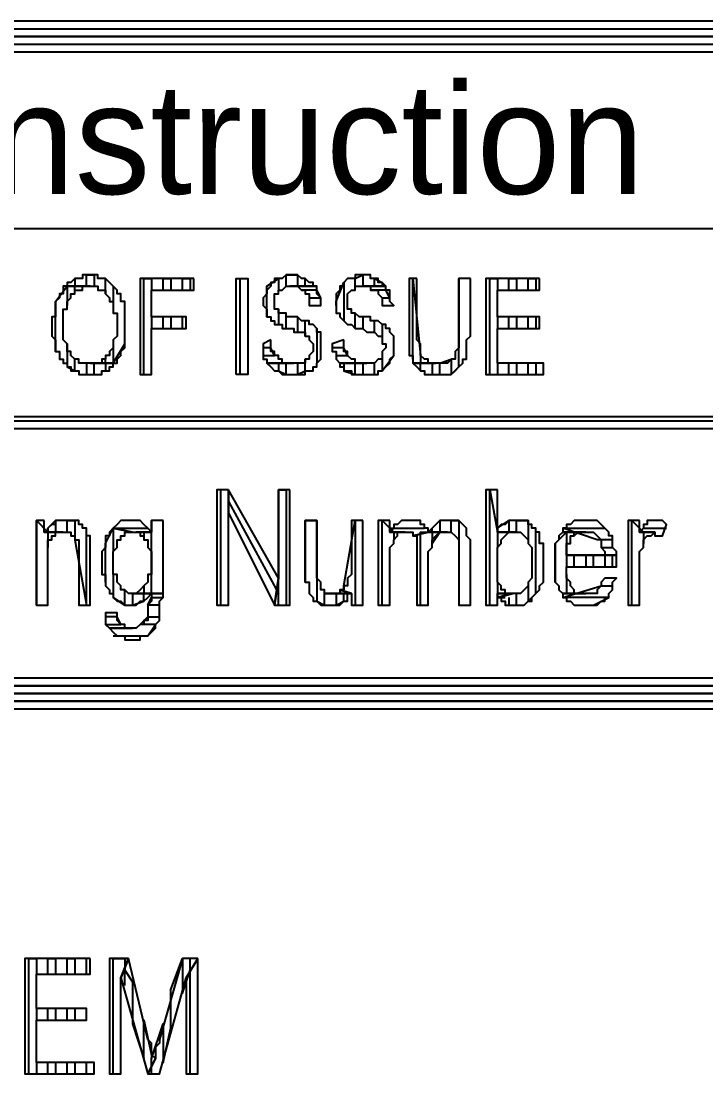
# Model space of a CAD drawing. Extents: x 0 to 594, y 0 to 420.
# Drawn here: x 439.1 to 456.93, y 55.1 to 82.5 of the extents above; entities that cross this region are included whole.
import ezdxf

# ---------------------------------------------------------------- set-up
doc = ezdxf.new("R2010")
doc.units = 0
doc.styles.add('HTX1', font='O8116901', dxfattribs={"width": 1.02})

msp = doc.modelspace()

# ---------------------------------------------------------------- linework, layer by layer
at = {"layer": 'GT_1', "flags": 128}
for points in [[(404, 82.5), (404, 81.7), (584, 81.7), (584, 82.5), (404, 82.5)], [(404, 81.9), (584, 81.9), (584, 82.1), (404, 82.1), (404, 82.3), (584, 82.3)], [(404, 82.1), (584, 82.1)], [(404, 77.1), (584, 77.1)], [(440.9, 75.9), (440.8, 75.9), (440.8, 75.9), (440.7, 75.9), (440.7, 75.8), (440.6, 75.8), (440.6, 75.8), (440.5, 75.8), (440.5, 75.8), (440.4, 75.7), (440.4, 75.7), (440.3, 75.7), (440.3, 75.6), (440.9, 75.6), (440.9, 75.6), (441, 75.6), (441.1, 75.6), (441.1, 75.5), (441.2, 75.5), (441.2, 75.5), (441.3, 75.5), (441.3, 75.4), (441.3, 75.4), (441.4, 75.3), (441.4, 75.3), (441.4, 75.2), (441.5, 75.2), (441.5, 75.1), (441.5, 75.1), (441.5, 75), (441.5, 74.9), (441.6, 74.9), (441.6, 74.8), (441.6, 74.7), (441.6, 74.7), (441.6, 74.6), (441.6, 74.5), (441.6, 74.4), (441.6, 74.4), (441.6, 74.3), (441.5, 74.2), (441.5, 74.2), (441.5, 74.1), (441.5, 74), (441.5, 74), (441.4, 73.9), (441.4, 73.9), (441.4, 73.8), (441.4, 73.8), (441.3, 73.8), (441.3, 73.7), (441.3, 73.7), (441.2, 73.7), (441.2, 73.6), (441.1, 73.6), (441.1, 73.6), (441, 73.6), (440.9, 73.6), (440.9, 73.6), (441.5, 73.6), (441.6, 73.6), (441.6, 73.7), (441.6, 73.7), (441.7, 73.8), (441.7, 73.8), (441.7, 73.9), (441.7, 73.9), (441.8, 74), (441.8, 74), (441.8, 74.1), (441.8, 74.2), (441.8, 74.2), (441.8, 74.3), (441.8, 74.4), (441.8, 74.4), (441.8, 74.5), (441.8, 74.6), (441.8, 74.6), (441.8, 74.7), (441.8, 74.8), (441.8, 74.9), (441.8, 74.9), (441.8, 75), (441.8, 75.1), (441.8, 75.1), (441.8, 75.2), (441.7, 75.2), (441.7, 75.3), (441.7, 75.3), (441.7, 75.4), (441.6, 75.4), (441.6, 75.5), (441.6, 75.5), (441.5, 75.6), (441.5, 75.6), (441.4, 75.7), (441.4, 75.7), (441.4, 75.7), (441.3, 75.8), (441.3, 75.8), (441.2, 75.8), (441.2, 75.8), (441.1, 75.8), (441.1, 75.9), (441, 75.9), (440.9, 75.9), (440.9, 75.9)], [(440.5, 75.8), (440.5, 75.6), (440.8, 75.6), (440.8, 75.9), (441, 75.9), (441, 75.6)], [(446.1, 75.9), (446.1, 75.9), (446, 75.9), (446, 75.9), (445.9, 75.8), (445.9, 75.8), (445.8, 75.8), (445.8, 75.8), (445.7, 75.8), (445.7, 75.7), (445.6, 75.7), (445.6, 75.6), (445.6, 75.6), (445.5, 75.5), (445.5, 75.5), (445.5, 75.4), (445.5, 75.4), (445.4, 75.3), (445.4, 75.2), (445.4, 75.2), (445.4, 75.1), (445.4, 75.1), (445.5, 75), (445.5, 74.9), (445.5, 74.9), (445.5, 74.8), (445.6, 74.8), (445.6, 74.7), (445.7, 74.7), (445.7, 74.6), (445.7, 74.6), (445.8, 74.6), (445.8, 74.6), (445.9, 74.6), (445.9, 74.5), (446, 74.5), (446, 74.5), (446.1, 74.5), (446.2, 74.5), (446.2, 74.4), (446.3, 74.4), (446.3, 74.4), (446.4, 74.4), (446.4, 74.4), (446.5, 74.4), (446.5, 74.3), (446.6, 74.3), (446.6, 74.3), (446.6, 74.2), (446.6, 74.2), (446.7, 74.1), (446.7, 74.1), (446.7, 74), (446.7, 74), (446.7, 73.9), (446.7, 73.9), (446.6, 73.8), (446.6, 73.7), (446.6, 73.7), (446.5, 73.7), (446.5, 73.6), (446.4, 73.6), (446.4, 73.6), (446.3, 73.6), (446.3, 73.6), (446.2, 73.6), (445.5, 73.6), (445.6, 73.5), (445.6, 73.5), (445.7, 73.4), (445.7, 73.4), (445.8, 73.4), (445.8, 73.4), (445.8, 73.4), (445.9, 73.3), (445.9, 73.3), (446, 73.3), (446, 73.3), (446.1, 73.3), (446.1, 73.3), (446.2, 73.3), (446.3, 73.3), (446.3, 73.3), (446.4, 73.3), (446.4, 73.3), (446.5, 73.3), (446.5, 73.4), (446.6, 73.4), (446.6, 73.4), (446.7, 73.4), (446.7, 73.5), (446.8, 73.5), (446.8, 73.6), (446.8, 73.6), (446.9, 73.7), (446.9, 73.7), (446.9, 73.8), (446.9, 73.8), (446.9, 73.9), (446.9, 74), (446.9, 74), (446.9, 74.1), (446.9, 74.1), (446.9, 74.2), (446.9, 74.3), (446.9, 74.3), (446.9, 74.4), (446.8, 74.4), (446.8, 74.5), (446.8, 74.5), (446.7, 74.6), (446.7, 74.6), (446.6, 74.6), (446.6, 74.7), (446.5, 74.7), (446.5, 74.7), (446.4, 74.7), (446.4, 74.7), (446.3, 74.8), (446.2, 74.8), (446.2, 74.8), (446.1, 74.8), (446, 74.8), (446, 74.9), (445.9, 74.9), (445.9, 74.9), (445.8, 74.9), (445.8, 75), (445.8, 75), (445.7, 75), (445.7, 75.1), (445.7, 75.1), (445.7, 75.2), (445.7, 75.2), (445.7, 75.3), (445.7, 75.4), (445.8, 75.4), (445.8, 75.5), (445.8, 75.5), (445.9, 75.5), (445.9, 75.5), (446, 75.6), (446, 75.6), (446.1, 75.6), (446.1, 75.6), (446.8, 75.6), (446.7, 75.6), (446.7, 75.7), (446.6, 75.7), (446.6, 75.7), (446.5, 75.8), (446.5, 75.8), (446.5, 75.8), (446.4, 75.8), (446.4, 75.8), (446.3, 75.9), (446.3, 75.9), (446.2, 75.9), (446.1, 75.9)], [(446, 75.6), (446, 75.9), (446.3, 75.9), (446.3, 75.6)], [(448, 75.9), (448, 75.9), (447.9, 75.9), (447.8, 75.9), (447.8, 75.8), (447.7, 75.8), (447.7, 75.8), (447.6, 75.8), (447.6, 75.8), (447.5, 75.7), (447.5, 75.7), (447.5, 75.6), (447.4, 75.6), (447.4, 75.5), (447.4, 75.5), (447.3, 75.4), (447.3, 75.4), (447.3, 75.3), (447.3, 75.2), (447.3, 75.2), (447.3, 75.1), (447.3, 75.1), (447.3, 75), (447.3, 74.9), (447.4, 74.9), (447.4, 74.8), (447.4, 74.8), (447.5, 74.7), (447.5, 74.7), (447.6, 74.6), (447.6, 74.6), (447.7, 74.6), (447.7, 74.6), (447.8, 74.5), (447.8, 74.5), (447.9, 74.5), (448, 74.5), (448, 74.5), (448.1, 74.4), (448.2, 74.4), (448.2, 74.4), (448.3, 74.4), (448.3, 74.4), (448.3, 74.4), (448.4, 74.3), (448.4, 74.3), (448.5, 74.3), (448.5, 74.2), (448.5, 74.2), (448.5, 74.1), (448.6, 74.1), (448.6, 74), (448.6, 74), (448.5, 73.9), (448.5, 73.9), (448.5, 73.8), (448.5, 73.7), (448.4, 73.7), (448.4, 73.7), (448.3, 73.6), (448.3, 73.6), (448.2, 73.6), (448.2, 73.6), (448.1, 73.6), (448.1, 73.6), (447.4, 73.6), (447.4, 73.5), (447.5, 73.5), (447.5, 73.4), (447.6, 73.4), (447.6, 73.4), (447.6, 73.4), (447.7, 73.4), (447.7, 73.3), (447.8, 73.3), (447.8, 73.3), (447.9, 73.3), (447.9, 73.3), (448, 73.3), (448.1, 73.3), (448.1, 73.3), (448.1, 73.3), (448.2, 73.3), (448.3, 73.3), (448.3, 73.3), (448.4, 73.3), (448.4, 73.4), (448.5, 73.4), (448.5, 73.4), (448.6, 73.5), (448.6, 73.5), (448.7, 73.6), (448.7, 73.6), (448.7, 73.7), (448.7, 73.7), (448.8, 73.8), (448.8, 73.8), (448.8, 73.9), (448.8, 74), (448.8, 74), (448.8, 74.1), (448.8, 74.1), (448.8, 74.2), (448.8, 74.3), (448.8, 74.3), (448.7, 74.4), (448.7, 74.4), (448.7, 74.5), (448.6, 74.5), (448.6, 74.6), (448.5, 74.6), (448.5, 74.6), (448.4, 74.7), (448.4, 74.7), (448.3, 74.7), (448.3, 74.7), (448.2, 74.7), (448.2, 74.8), (448.1, 74.8), (448, 74.8), (448, 74.8), (447.9, 74.8), (447.8, 74.9), (447.8, 74.9), (447.7, 74.9), (447.7, 74.9), (447.7, 75), (447.6, 75), (447.6, 75), (447.6, 75.1), (447.6, 75.1), (447.6, 75.2), (447.6, 75.2), (447.6, 75.3), (447.6, 75.4), (447.6, 75.4), (447.7, 75.5), (447.7, 75.5), (447.7, 75.5), (447.8, 75.5), (447.8, 75.6), (447.9, 75.6), (447.9, 75.6), (448, 75.6), (448.6, 75.6), (448.6, 75.6), (448.5, 75.7), (448.5, 75.7), (448.4, 75.7), (448.4, 75.8), (448.3, 75.8), (448.3, 75.8), (448.2, 75.8), (448.2, 75.9), (448.1, 75.9), (448.1, 75.9), (448, 75.9)], [(447.8, 75.6), (447.8, 75.8), (448, 75.9), (448, 75.6)], [(441.3, 75.4), (441.3, 75.8), (441.5, 75.6), (441.5, 74.9)], [(443.6, 75.8), (442.2, 75.8), (442.2, 73.3), (442.5, 73.3), (442.5, 74.5), (443.4, 74.5), (443.4, 74.8), (442.5, 74.8), (442.5, 75.5), (443.6, 75.5), (443.6, 75.8)], [(442.3, 73.3), (442.3, 75.8), (442.5, 75.8), (442.5, 75.5)], [(442.8, 75.5), (442.8, 75.8), (443, 75.8), (443, 75.5)], [(443.3, 75.5), (443.3, 75.8), (443.5, 75.8), (443.5, 75.5)], [(444.7, 73.3), (444.7, 75.8), (445, 75.8), (445, 73.3), (444.7, 73.3)], [(444.8, 73.3), (444.8, 75.8)], [(445.5, 74.8), (445.5, 75.6), (445.8, 75.8), (445.8, 75.5)], [(446.5, 75.6), (446.5, 75.8)], [(447.3, 75.1), (447.3, 75.2), (447.5, 75.7), (447.5, 74.7)], [(448.3, 75.6), (448.3, 75.8), (448.5, 75.7), (448.5, 75.6)], [(449.4, 75.8), (449.2, 75.8), (449.2, 74.4), (449.2, 74.4), (449.2, 74.3), (449.2, 74.2), (449.2, 74.1), (449.2, 74.1), (449.2, 74), (449.2, 73.9), (449.2, 73.9), (449.2, 73.8), (449.3, 73.8), (449.3, 73.7), (449.3, 73.6), (449.3, 73.6), (449.9, 73.6), (449.9, 73.6), (449.9, 73.6), (449.8, 73.6), (449.8, 73.6), (449.7, 73.6), (449.7, 73.7), (449.6, 73.7), (449.6, 73.7), (449.5, 73.8), (449.5, 73.8), (449.5, 73.9), (449.5, 74), (449.5, 74), (449.5, 74.1), (449.5, 74.1), (449.4, 74.2), (449.4, 74.3), (449.4, 74.4), (449.4, 75.8)], [(450.8, 75.8), (450.5, 75.8), (450.5, 74.4), (450.5, 74.3), (450.5, 74.2), (450.5, 74.1), (450.5, 74.1), (450.5, 74), (450.4, 73.9), (450.4, 73.9), (450.4, 73.8), (450.4, 73.8), (450.4, 73.7), (450.3, 73.7), (450.3, 73.7), (450.2, 73.6), (450.2, 73.6), (450.1, 73.6), (450.1, 73.6), (450, 73.6), (449.9, 73.6), (449.3, 73.6), (449.4, 73.5), (449.4, 73.5), (449.5, 73.4), (449.5, 73.4), (449.5, 73.4), (449.6, 73.4), (449.6, 73.3), (449.7, 73.3), (449.7, 73.3), (449.8, 73.3), (449.8, 73.3), (449.9, 73.3), (450, 73.3), (450, 73.3), (450.1, 73.3), (450.1, 73.3), (450.2, 73.3), (450.3, 73.3), (450.3, 73.3), (450.4, 73.4), (450.4, 73.4), (450.4, 73.4), (450.5, 73.5), (450.5, 73.5), (450.6, 73.6), (450.6, 73.6), (450.6, 73.7), (450.7, 73.7), (450.7, 73.8), (450.7, 73.8), (450.7, 73.9), (450.7, 73.9), (450.7, 74), (450.7, 74.1), (450.7, 74.1), (450.7, 74.2), (450.8, 74.3), (450.8, 74.4), (450.8, 75.8)], [(449.3, 73.7), (449.3, 75.8), (449.5, 73.8), (449.5, 73.6), (449.8, 73.6), (449.8, 73.6)], [(449.5, 73.4), (449.5, 73.6), (449.8, 73.6), (449.8, 73.3), (450, 73.3), (450, 73.6), (450.3, 73.7), (450.3, 73.3), (450.5, 73.5), (450.5, 75.8)], [(452.6, 75.8), (451.2, 75.8), (451.2, 73.3), (452.7, 73.3), (452.7, 73.6), (451.5, 73.6), (451.5, 74.5), (452.6, 74.5), (452.6, 74.8), (451.5, 74.8), (451.5, 75.5), (452.6, 75.5), (452.6, 75.8)], [(451.3, 73.3), (451.3, 75.8), (451.5, 75.8), (451.5, 75.5)], [(451.8, 75.5), (451.8, 75.8), (452, 75.8), (452, 75.5)], [(452.3, 75.5), (452.3, 75.8), (452.5, 75.8), (452.5, 75.5)], [(440.3, 75.6), (440.2, 75.6), (440.2, 75.5), (440.2, 75.5), (440.2, 75.4), (440.1, 75.4), (440.1, 75.3), (440.1, 75.3), (440, 75.2), (440, 75.2), (440, 75.1), (440, 75.1), (440, 75), (440, 74.9), (440, 74.8), (439.9, 74.8), (439.9, 74.7), (439.9, 74.6), (439.9, 74.5), (439.9, 74.5), (439.9, 74.5), (439.9, 74.4), (439.9, 74.3), (440, 74.2), (440, 74.2), (440, 74.1), (440, 74), (440, 74), (440, 73.9), (440.1, 73.9), (440.1, 73.8), (440.1, 73.8), (440.1, 73.7), (440.2, 73.7), (440.2, 73.6), (440.3, 73.6), (440.3, 73.5), (440.3, 73.5), (440.4, 73.5), (440.4, 73.4), (440.5, 73.4), (440.5, 73.4), (440.6, 73.4), (440.6, 73.3), (440.7, 73.3), (440.7, 73.3), (440.8, 73.3), (440.8, 73.3), (440.9, 73.3), (441, 73.3), (441, 73.3), (441.1, 73.3), (441.1, 73.3), (441.2, 73.3), (441.2, 73.4), (441.3, 73.4), (441.3, 73.4), (441.4, 73.4), (441.4, 73.5), (441.5, 73.5), (441.5, 73.6), (440.9, 73.6), (440.8, 73.6), (440.8, 73.6), (440.7, 73.6), (440.7, 73.6), (440.6, 73.6), (440.6, 73.7), (440.5, 73.7), (440.5, 73.7), (440.4, 73.8), (440.4, 73.8), (440.4, 73.8), (440.4, 73.9), (440.3, 73.9), (440.3, 74), (440.3, 74.1), (440.3, 74.1), (440.2, 74.2), (440.2, 74.2), (440.2, 74.3), (440.2, 74.4), (440.2, 74.5), (440.2, 74.5), (440.2, 74.6), (440.2, 74.7), (440.2, 74.8), (440.2, 74.8), (440.2, 74.9), (440.2, 75), (440.3, 75), (440.3, 75.1), (440.3, 75.2), (440.3, 75.2), (440.4, 75.3), (440.4, 75.3), (440.4, 75.3), (440.4, 75.4), (440.5, 75.4), (440.5, 75.5), (440.6, 75.5), (440.6, 75.5), (440.7, 75.5), (440.7, 75.6), (440.8, 75.6), (440.8, 75.6), (440.9, 75.6), (440.3, 75.6)], [(440, 73.9), (440, 75.2), (440.3, 75.6), (440.3, 75.1)], [(440.5, 75.5), (440.5, 75.6)], [(446.8, 75.6), (446.1, 75.6), (446.2, 75.6), (446.3, 75.6), (446.3, 75.6), (446.4, 75.5), (446.4, 75.5), (446.5, 75.5), (446.5, 75.5), (446.5, 75.4), (446.6, 75.4), (446.6, 75.3), (446.6, 75.2), (446.6, 75.2), (446.6, 75.1), (446.9, 75.1), (446.9, 75.1), (446.9, 75.2), (446.9, 75.3), (446.9, 75.3), (446.8, 75.4), (446.8, 75.5), (446.8, 75.5), (446.8, 75.5), (446.8, 75.6)], [(446.6, 75.3), (446.9, 75.3), (446.8, 75.5), (446.4, 75.5)], [(448.6, 75.6), (448, 75.6), (448.1, 75.6), (448.1, 75.6), (448.2, 75.6), (448.2, 75.5), (448.3, 75.5), (448.3, 75.5), (448.4, 75.5), (448.4, 75.4), (448.4, 75.4), (448.5, 75.3), (448.5, 75.2), (448.5, 75.2), (448.5, 75.1), (448.8, 75.1), (448.8, 75.1), (448.7, 75.2), (448.7, 75.3), (448.7, 75.3), (448.7, 75.4), (448.7, 75.5), (448.7, 75.5), (448.6, 75.5), (448.6, 75.6)], [(448.5, 75.3), (448.7, 75.3), (448.6, 75.5), (448.2, 75.5)], [(441.5, 74.2), (441.5, 73.6), (441.8, 74.1), (441.8, 75.1)], [(445.8, 75), (445.8, 74.6)], [(447.8, 74.5), (447.8, 74.9)], [(442.5, 74.8), (442.5, 74.5), (442.8, 74.5), (442.8, 74.8)], [(443, 74.8), (443, 74.5), (443.3, 74.5), (443.3, 74.8)], [(446, 74.5), (446, 74.8)], [(446.3, 74.8), (446.3, 74.4)], [(446.5, 74.3), (446.5, 74.7)], [(448, 74.8), (448, 74.5)], [(448.3, 74.4), (448.3, 74.7)], [(448.5, 74.6), (448.5, 74.1)], [(451.5, 74.8), (451.5, 74.5)], [(451.8, 74.5), (451.8, 74.8)], [(452, 74.8), (452, 74.5)], [(452.3, 74.5), (452.3, 74.8)], [(452.5, 74.8), (452.5, 74.5)], [(446.8, 74.5), (446.8, 73.6)], [(440.3, 74.1), (440.3, 73.5), (440.5, 73.4), (440.5, 73.7)], [(445.6, 74.2), (445.4, 74.1), (445.4, 74.1), (445.4, 74), (445.4, 73.9), (445.4, 73.9), (445.4, 73.8), (445.4, 73.7), (445.5, 73.7), (445.5, 73.6), (445.5, 73.6), (446.2, 73.6), (446.2, 73.6), (446.1, 73.6), (446, 73.6), (446, 73.6), (445.9, 73.6), (445.9, 73.7), (445.9, 73.7), (445.8, 73.7), (445.8, 73.8), (445.7, 73.8), (445.7, 73.9), (445.7, 73.9), (445.6, 73.9), (445.6, 74), (445.6, 74.1), (445.6, 74.2)], [(445.4, 73.8), (445.7, 73.8), (445.6, 74), (445.4, 74)], [(447.5, 74.2), (447.2, 74.1), (447.2, 74.1), (447.2, 74), (447.2, 73.9), (447.3, 73.9), (447.3, 73.8), (447.3, 73.7), (447.3, 73.7), (447.4, 73.6), (447.4, 73.6), (448.1, 73.6), (448, 73.6), (448, 73.6), (447.9, 73.6), (447.9, 73.6), (447.8, 73.6), (447.8, 73.7), (447.7, 73.7), (447.7, 73.7), (447.6, 73.8), (447.6, 73.8), (447.6, 73.9), (447.5, 73.9), (447.5, 73.9), (447.5, 74), (447.5, 74.1), (447.5, 74.2)], [(447.3, 73.8), (447.6, 73.8), (447.5, 74), (447.2, 74)], [(448.5, 73.9), (448.5, 73.4), (448.8, 73.8), (448.8, 74.2)], [(440.8, 73.6), (440.8, 73.3), (441, 73.3), (441, 73.6), (441.3, 73.6), (441.3, 73.4)], [(441, 73.6), (441, 73.6), (441.3, 73.6), (441.3, 73.7)], [(445.8, 73.6), (445.8, 73.4), (446, 73.3), (446, 73.6)], [(446.3, 73.6), (446.3, 73.3), (446.5, 73.4), (446.5, 73.7)], [(447.5, 73.6), (447.5, 73.4), (447.8, 73.3), (447.8, 73.6)], [(448, 73.6), (448, 73.3), (448.3, 73.3), (448.3, 73.6)], [(451.5, 73.6), (451.5, 73.3), (451.8, 73.3), (451.8, 73.6)], [(452, 73.6), (452, 73.3), (452.3, 73.3), (452.3, 73.6)], [(452.5, 73.6), (452.5, 73.3)], [(404, 72.2), (404, 71.9), (584, 71.9), (584, 72.2), (404, 72.2)], [(404, 72.1), (584, 72.1)], [(404, 72.1), (584, 72.1)], [(444.5, 70.3), (444.2, 70.3), (444.2, 67.3), (444.5, 67.3), (444.5, 69.7), (444.5, 70.3)], [(444.3, 67.3), (444.3, 70.3)], [(444.5, 70.3), (444.5, 69.7), (445.7, 67.3), (445.8, 68), (444.5, 70.3)], [(446.1, 70.3), (445.8, 70.3), (445.8, 68), (445.7, 67.3), (446.1, 67.3), (446.1, 70.3)], [(445.8, 67.3), (445.8, 70.3), (446, 70.3), (446, 67.3)], [(451.5, 70.3), (451.2, 70.3), (451.2, 67.3), (451.5, 67.3), (451.5, 67.6), (451.8, 67.6), (451.7, 67.6), (451.7, 67.7), (451.6, 67.7), (451.6, 67.8), (451.6, 67.8), (451.5, 67.9), (451.5, 68), (451.5, 68), (451.5, 68.1), (451.5, 68.2), (451.5, 68.3), (451.5, 68.4), (451.5, 68.5), (451.5, 68.6), (451.5, 68.7), (451.5, 68.8), (451.5, 68.8), (451.6, 68.9), (451.6, 69), (451.6, 69), (451.7, 69.1), (451.7, 69.1), (451.8, 69.2), (451.8, 69.2), (451.9, 69.2), (452, 69.2), (451.5, 69.2), (451.5, 70.3)], [(451.3, 67.3), (451.3, 70.3), (451.5, 69.2), (451.5, 68.8)], [(444.5, 70), (445.8, 67.6)], [(439.5, 67.3), (439.5, 69.5), (439.8, 69.2), (439.8, 68.8)], [(439.7, 69.5), (439.5, 69.5), (439.5, 67.3), (439.8, 67.3), (439.8, 68.5), (439.8, 68.5), (439.8, 68.7), (439.8, 68.7), (439.8, 68.8), (439.8, 68.9), (439.8, 69), (439.9, 69), (439.9, 69.1), (439.9, 69.1), (440, 69.1), (440, 69.2), (439.7, 69.2), (439.7, 69.5)], [(439.8, 69.2), (439.8, 69.3), (440, 69.5), (440, 69.2), (440.3, 69.2), (440.3, 69.5), (440.5, 69.5), (440.5, 69), (440.8, 67.3), (440.8, 69.2)], [(440.3, 69.5), (440.2, 69.5), (440.1, 69.5), (440.1, 69.5), (440, 69.5), (440, 69.4), (439.9, 69.4), (439.9, 69.4), (439.8, 69.3), (439.8, 69.2), (440.2, 69.2), (440.2, 69.2), (440.3, 69.2), (440.4, 69.2), (440.4, 69.1), (440.5, 69.1), (440.5, 69), (440.6, 69), (440.6, 68.9), (440.6, 68.8), (440.6, 68.7), (440.6, 68.6), (440.6, 67.3), (440.9, 67.3), (440.9, 68.6), (440.9, 68.7), (440.9, 68.8), (440.9, 68.9), (440.9, 68.9), (440.9, 69), (440.9, 69.1), (440.8, 69.1), (440.8, 69.2), (440.8, 69.3), (440.7, 69.3), (440.7, 69.4), (440.6, 69.4), (440.6, 69.5), (440.5, 69.5), (440.5, 69.5), (440.4, 69.5), (440.4, 69.5), (440.3, 69.5)], [(442, 69.5), (441.9, 69.5), (441.9, 69.5), (441.8, 69.5), (441.7, 69.5), (441.7, 69.5), (441.6, 69.4), (441.6, 69.4), (441.6, 69.4), (441.5, 69.3), (441.5, 69.3), (442, 69.2), (442.1, 69.2), (442.1, 69.2), (442.5, 69.2), (442.4, 69.3), (442.4, 69.3), (442.3, 69.4), (442.3, 69.4), (442.2, 69.5), (442.2, 69.5), (442.1, 69.5), (442, 69.5), (442, 69.5)], [(442.8, 69.5), (442.5, 69.5), (442.5, 69.2), (442.1, 69.2), (442.2, 69.2), (442.2, 69.1), (442.3, 69.1), (442.3, 69), (442.4, 69), (442.4, 68.9), (442.4, 68.9), (442.4, 68.8), (442.5, 68.7), (442.5, 68.6), (442.5, 68.5), (442.5, 68.4), (442.5, 68.3), (442.5, 68.2), (442.5, 68.1), (442.4, 68.1), (442.4, 68), (442.4, 67.9), (442.4, 67.9), (442.3, 67.8), (442.3, 67.8), (442.2, 67.7), (442.2, 67.7), (442.1, 67.6), (442.1, 67.6), (442, 67.6), (442.8, 67.6), (442.8, 69.5)], [(442.3, 67.8), (442.3, 67.6), (442.5, 67.6), (442.5, 69.5)], [(446.5, 67.9), (446.5, 69.5), (446.8, 69.5), (446.8, 67.4), (447, 67.3), (447, 67.6), (447.3, 67.6), (447.3, 67.3), (447.5, 67.4), (447.5, 67.6)], [(446.8, 69.5), (446.5, 69.5), (446.5, 68.1), (446.5, 68.1), (446.5, 68), (446.5, 67.9), (446.6, 67.9), (446.6, 67.8), (446.6, 67.7), (446.6, 67.7), (446.6, 67.6), (446.7, 67.5), (446.7, 67.5), (446.7, 67.4), (446.8, 67.4), (446.9, 67.3), (446.9, 67.3), (446.9, 67.3), (447, 67.3), (447.1, 67.3), (447.1, 67.3), (447.2, 67.3), (447.3, 67.3), (447.3, 67.3), (447.4, 67.3), (447.5, 67.4), (447.5, 67.4), (447.6, 67.4), (447.6, 67.5), (447.6, 67.6), (447.2, 67.6), (447.2, 67.6), (447.1, 67.6), (447, 67.6), (447, 67.7), (447, 67.7), (446.9, 67.7), (446.9, 67.8), (446.9, 67.9), (446.9, 67.9), (446.8, 68), (446.8, 68.1), (446.8, 68.2), (446.8, 68.3), (446.8, 69.5)], [(448, 69.5), (447.7, 69.5), (447.7, 68.3), (447.7, 68.3), (447.7, 68.2), (447.7, 68.1), (447.6, 68), (447.6, 68), (447.6, 67.9), (447.6, 67.8), (447.5, 67.8), (447.5, 67.7), (447.4, 67.7), (447.7, 67.6), (447.7, 67.3), (448, 67.3), (448, 69.5)], [(447.5, 67.7), (447.5, 67.8), (447.8, 69.5), (447.8, 67.3)], [(448.7, 69.5), (448.4, 69.5), (448.4, 67.3), (448.7, 67.3), (448.7, 68.4), (448.7, 68.5), (448.7, 68.6), (448.7, 68.7), (448.7, 68.8), (448.7, 68.8), (448.8, 68.9), (448.8, 69), (448.8, 69), (448.9, 69.1), (448.9, 69.1), (448.9, 69.2), (448.7, 69.2), (448.7, 69.5)], [(448.5, 67.3), (448.5, 69.5), (448.8, 69.2), (448.8, 69)], [(449.2, 69.5), (449.1, 69.5), (449.1, 69.5), (449, 69.5), (449, 69.5), (448.9, 69.4), (448.9, 69.4), (448.8, 69.4), (448.8, 69.3), (448.7, 69.2), (449.1, 69.2), (449.2, 69.2), (449.3, 69.2), (449.3, 69.1), (449.7, 69.2), (449.7, 69.2), (449.7, 69.3), (449.6, 69.3), (449.6, 69.4), (449.5, 69.4), (449.5, 69.5), (449.4, 69.5), (449.3, 69.5), (449.3, 69.5), (449.2, 69.5)], [(450.2, 69.5), (450.2, 69.5), (450.1, 69.5), (450, 69.5), (450, 69.5), (449.9, 69.4), (449.9, 69.4), (449.8, 69.3), (449.8, 69.3), (449.7, 69.2), (450.2, 69.2), (450.2, 69.2), (450.3, 69.2), (450.3, 69.2), (450.4, 69.1), (450.4, 69.1), (450.5, 69), (450.5, 68.9), (450.5, 68.9), (450.5, 68.8), (450.5, 68.7), (450.5, 67.3), (450.8, 67.3), (450.8, 68.8), (450.8, 68.8), (450.8, 68.9), (450.8, 69), (450.7, 69.1), (450.7, 69.2), (450.7, 69.2), (450.7, 69.3), (450.6, 69.4), (450.6, 69.4), (450.6, 69.4), (450.5, 69.5), (450.4, 69.5), (450.4, 69.5), (450.3, 69.5), (450.2, 69.5)], [(449.8, 69.2), (449.8, 69.3), (450, 69.5), (450, 69.2), (450.3, 69.2), (450.3, 69.5), (450.5, 69.5), (450.5, 67.3)], [(451.5, 69.2), (451.5, 69.3), (451.8, 69.5), (451.8, 69.2)], [(452, 69.5), (451.9, 69.5), (451.9, 69.5), (451.8, 69.5), (451.8, 69.5), (451.7, 69.4), (451.6, 69.4), (451.6, 69.4), (451.5, 69.3), (451.5, 69.2), (452, 69.2), (452, 69.2), (452.1, 69.2), (452.1, 69.2), (452.2, 69.1), (452.2, 69.1), (452.3, 69), (452.3, 69), (452.3, 69), (452.3, 68.9), (452.4, 68.8), (452.4, 68.8), (452.4, 68.7), (452.4, 68.6), (452.4, 68.5), (452.4, 68.4), (452.4, 68.3), (452.4, 68.2), (452.4, 68.1), (452.4, 68), (452.4, 68), (452.3, 67.9), (452.3, 67.8), (452.3, 67.8), (452.2, 67.7), (452.2, 67.7), (452.1, 67.6), (452.1, 67.6), (452, 67.6), (451.9, 67.6), (451.5, 67.5), (451.6, 67.5), (451.6, 67.4), (451.7, 67.4), (451.7, 67.3), (451.8, 67.3), (451.8, 67.3), (451.9, 67.3), (452, 67.3), (452, 67.3), (452, 67.3), (452.1, 67.3), (452.2, 67.3), (452.2, 67.3), (452.3, 67.4), (452.3, 67.4), (452.4, 67.4), (452.4, 67.5), (452.5, 67.6), (452.5, 67.6), (452.5, 67.6), (452.6, 67.7), (452.6, 67.8), (452.6, 67.8), (452.7, 67.9), (452.7, 68), (452.7, 68.1), (452.7, 68.1), (452.7, 68.2), (452.7, 68.3), (452.7, 68.4), (452.7, 68.5), (452.7, 68.5), (452.7, 68.6), (452.7, 68.7), (452.7, 68.8), (452.7, 68.9), (452.6, 68.9), (452.6, 69), (452.6, 69.1), (452.6, 69.2), (452.5, 69.2), (452.5, 69.3), (452.4, 69.3), (452.4, 69.4), (452.3, 69.4), (452.3, 69.5), (452.2, 69.5), (452.2, 69.5), (452.1, 69.5), (452, 69.5), (452, 69.5)], [(452, 69.2), (452, 69.5), (452.3, 69.5), (452.3, 69)], [(453.8, 69.5), (453.7, 69.5), (453.6, 69.5), (453.6, 69.5), (453.5, 69.5), (453.5, 69.5), (453.4, 69.4), (453.3, 69.4), (453.3, 69.3), (453.2, 69.3), (453.2, 69.2), (453.8, 69.2), (453.8, 69.2), (453.9, 69.2), (453.9, 69.2), (454, 69.2), (454.1, 69.1), (454.1, 69.1), (454.2, 69), (454.2, 69), (454.2, 68.9), (454.2, 68.9), (454.2, 68.8), (454.3, 68.7), (454.3, 68.6), (453.3, 68.6), (454.6, 68.6), (454.6, 68.7), (454.5, 68.8), (454.5, 68.8), (454.5, 68.9), (454.5, 69), (454.5, 69.1), (454.4, 69.1), (454.4, 69.2), (454.4, 69.2), (454.3, 69.3), (454.3, 69.3), (454.2, 69.4), (454.2, 69.4), (454.1, 69.5), (454.1, 69.5), (454, 69.5), (453.9, 69.5), (453.9, 69.5), (453.8, 69.5)], [(455.2, 69.5), (454.9, 69.5), (454.9, 67.3), (455.2, 67.3), (455.2, 68.4), (455.2, 68.5), (455.2, 68.6), (455.2, 68.6), (455.2, 68.7), (455.3, 68.8), (455.3, 68.9), (455.3, 69), (455.3, 69), (455.4, 69.1), (455.4, 69.1), (455.5, 69.1), (455.6, 69.2), (455.2, 69.2), (455.2, 69.5)], [(455, 67.3), (455, 69.5), (455.3, 69.2), (455.3, 68.9)], [(455.6, 69.5), (455.6, 69.5), (455.5, 69.5), (455.4, 69.5), (455.4, 69.5), (455.4, 69.4), (455.3, 69.4), (455.3, 69.3), (455.2, 69.2), (455.2, 69.2), (455.6, 69.2), (455.6, 69.1), (455.7, 69.1), (455.7, 69.1), (455.8, 69.1), (455.9, 69.4), (455.8, 69.5), (455.8, 69.5), (455.7, 69.5), (455.6, 69.5), (455.6, 69.5)], [(439.8, 69.2), (439.7, 69.2), (440, 69.2), (440.1, 69.2), (440.2, 69.2), (440.2, 69.2), (439.8, 69.2)], [(441.5, 69.3), (441.4, 69.2), (441.4, 69.1), (441.3, 69.1), (441.3, 69), (441.3, 68.9), (441.3, 68.8), (441.2, 68.7), (441.2, 68.7), (441.2, 68.6), (441.2, 68.5), (441.2, 68.4), (441.2, 68.3), (441.2, 68.2), (441.2, 68.1), (441.3, 68.1), (441.3, 68), (441.3, 67.9), (441.3, 67.8), (441.3, 67.8), (441.4, 67.7), (441.4, 67.6), (441.5, 67.6), (441.5, 67.5), (441.5, 67.5), (441.6, 67.4), (441.6, 67.4), (441.7, 67.4), (441.8, 67.3), (441.8, 67.3), (441.9, 67.3), (442, 67.3), (442, 67.3), (442.1, 67.3), (442.1, 67.3), (442.2, 67.4), (442.2, 67.4), (442.3, 67.4), (442.4, 67.5), (442.4, 67.5), (442.5, 67.6), (442.8, 67.6), (442, 67.6), (441.9, 67.6), (441.9, 67.6), (441.8, 67.7), (441.8, 67.7), (441.7, 67.7), (441.7, 67.8), (441.6, 67.9), (441.6, 67.9), (441.6, 68), (441.6, 68.1), (441.5, 68.1), (441.5, 68.2), (441.5, 68.3), (441.5, 68.4), (441.5, 68.5), (441.5, 68.6), (441.5, 68.7), (441.6, 68.8), (441.6, 68.8), (441.6, 68.9), (441.6, 69), (441.7, 69), (441.7, 69.1), (441.8, 69.1), (441.8, 69.2), (441.9, 69.2), (441.9, 69.2), (442, 69.2), (441.5, 69.3)], [(441.3, 67.9), (441.3, 68.9), (441.5, 69.3), (441.5, 68.7)], [(441.5, 69.3), (442.4, 69.3)], [(441.8, 69.2), (441.8, 69.2)], [(442.3, 69.2), (442.3, 69.1)], [(448.7, 69.3), (449.6, 69.3)], [(448.7, 69.2), (448.7, 69.2), (448.9, 69.2), (449, 69.2), (449.1, 69.2), (449.1, 69.2), (448.7, 69.2)], [(449.7, 69.2), (449.7, 69.2), (449.3, 69.1), (449.4, 69.1), (449.4, 69.1), (449.4, 69), (449.4, 68.9), (449.4, 68.8), (449.4, 68.7), (449.4, 67.3), (449.7, 67.3), (449.7, 68.6), (449.7, 68.6), (449.7, 68.7), (449.8, 68.8), (449.8, 68.9), (449.8, 68.9), (449.8, 69), (449.9, 69.1), (449.9, 69.1), (450, 69.2), (450, 69.2), (450.1, 69.2), (450.2, 69.2), (449.7, 69.2)], [(449.5, 67.3), (449.5, 69.2), (449.8, 69.2), (449.8, 68.9), (450, 69.2), (450, 69.2)], [(451.8, 69.2), (451.8, 69.2)], [(452.3, 67.8), (452.3, 67.4), (452.5, 67.6), (452.5, 69.2)], [(453, 67.9), (453, 68.9), (453.3, 69.2), (453.3, 68.3)], [(453.2, 69.2), (453.2, 69.2), (453.2, 69.2), (453.1, 69.1), (453.1, 69), (453.1, 69), (453, 68.9), (453, 68.8), (453, 68.7), (453, 68.7), (453, 68.6), (453, 68.5), (453, 68.4), (453, 68.3), (453, 68.2), (453, 68.1), (453, 68), (453, 67.9), (453, 67.9), (453.1, 67.8), (453.1, 67.7), (453.1, 67.7), (453.2, 67.6), (453.2, 67.6), (453.8, 67.6), (453.8, 67.6), (453.7, 67.6), (453.7, 67.6), (453.6, 67.6), (453.5, 67.6), (453.5, 67.7), (453.4, 67.8), (453.4, 67.8), (453.4, 67.9), (453.3, 68), (453.3, 68), (453.3, 68.1), (453.3, 68.2), (453.3, 68.3), (454.6, 68.3), (454.6, 68.4), (454.6, 68.5), (454.6, 68.6), (453.3, 68.6), (453.3, 68.7), (453.3, 68.8), (453.3, 68.9), (453.4, 68.9), (453.4, 69), (453.4, 69.1), (453.5, 69.1), (453.5, 69.1), (453.6, 69.2), (453.7, 69.2), (453.7, 69.2), (453.8, 69.2), (453.2, 69.2)], [(454.2, 68.8), (454.5, 68.8), (454.5, 69), (454.1, 69), (453.2, 69.3), (454.3, 69.3)], [(453.5, 69.1), (453.5, 69.2)], [(455.3, 69.3), (455.9, 69.3)], [(453.5, 68.3), (453.5, 68.6)], [(453.8, 68.6), (453.8, 68.3), (454, 68.3), (454, 68.6), (454.3, 68.6), (454.3, 68.3), (454.5, 68.3), (454.5, 68.6)], [(441.5, 68.1), (441.5, 67.5), (441.8, 67.3), (441.8, 67.7)], [(454.3, 68), (454.2, 67.9), (454.2, 67.8), (454.2, 67.8), (454.1, 67.7), (454.1, 67.7), (454.1, 67.6), (454, 67.6), (453.9, 67.6), (453.9, 67.6), (453.8, 67.6), (453.2, 67.6), (453.2, 67.5), (453.3, 67.5), (453.3, 67.4), (453.4, 67.4), (453.4, 67.4), (453.5, 67.3), (453.5, 67.3), (453.6, 67.3), (453.7, 67.3), (453.7, 67.3), (453.8, 67.3), (453.9, 67.3), (453.9, 67.3), (454, 67.3), (454.1, 67.3), (454.1, 67.3), (454.2, 67.4), (454.3, 67.4), (454.3, 67.4), (454.3, 67.5), (454.4, 67.5), (454.4, 67.6), (454.5, 67.7), (454.5, 67.7), (454.5, 67.8), (454.5, 67.9), (454.6, 68), (454.3, 68)], [(453.3, 68.1), (453.3, 67.6), (453.5, 67.6), (453.5, 67.6)], [(447.4, 67.7), (447.4, 67.6), (447.3, 67.6), (447.3, 67.6), (447.2, 67.6), (447.6, 67.6), (447.7, 67.6), (447.4, 67.7)], [(451.5, 67.9), (451.5, 67.6)], [(453.6, 67.3), (454, 67.3), (454.4, 67.5), (453.2, 67.5), (454.2, 67.8), (454.5, 67.8)], [(442.8, 67.6), (442.5, 67.6), (442.5, 67.5), (442.5, 67.4), (442.4, 67.3), (442.4, 67.2), (442.4, 67.2), (442.4, 67.1), (442.4, 67.1), (442.4, 67), (442.4, 66.9), (442.3, 66.9), (442.3, 66.8), (442.2, 66.8), (442.2, 66.8), (442.1, 66.7), (442, 66.7), (442, 66.7), (441.4, 66.7), (441.4, 66.7), (441.5, 66.6), (441.5, 66.6), (441.5, 66.6), (441.6, 66.5), (441.6, 66.5), (441.7, 66.5), (441.8, 66.5), (441.8, 66.4), (441.9, 66.4), (442, 66.4), (442, 66.4), (442.1, 66.4), (442.2, 66.4), (442.2, 66.5), (442.3, 66.5), (442.4, 66.5), (442.4, 66.5), (442.5, 66.6), (442.5, 66.6), (442.6, 66.7), (442.6, 66.7), (442.6, 66.8), (442.7, 66.9), (442.7, 66.9), (442.7, 67), (442.7, 67), (442.7, 67.1), (442.7, 67.2), (442.7, 67.3), (442.7, 67.4), (442.8, 67.5), (442.8, 67.6)], [(441.5, 66.5), (442.4, 66.5), (442.6, 66.8), (442.2, 66.8), (442.4, 67), (442.7, 67), (442.7, 67.3), (442.4, 67.3), (442.5, 67.5), (442.8, 67.5)], [(442, 67.6), (442, 67.3), (442.3, 67.4), (442.3, 67.6), (442.5, 67.6), (442.5, 67.6)], [(451.8, 67.6), (451.5, 67.6), (451.5, 67.5), (451.9, 67.6), (451.9, 67.6), (451.9, 67.6), (451.8, 67.6)], [(451.5, 67.5), (451.7, 67.5)], [(451.5, 67.5), (451.5, 67.5)], [(451.8, 67.5), (451.8, 67.3), (452, 67.3), (452, 67.6)], [(441.3, 67.1), (441.3, 67.1), (441.3, 67), (441.3, 66.9), (441.3, 66.8), (441.3, 66.8), (441.4, 66.7), (442, 66.7), (441.9, 66.7), (441.8, 66.7), (441.8, 66.8), (441.7, 66.8), (441.7, 66.8), (441.6, 66.9), (441.6, 66.9), (441.6, 67), (441.6, 67.1), (441.3, 67.1)], [(441.3, 66.8), (441.7, 66.8), (441.6, 67), (441.3, 67)], [(584, 64.6), (584, 65.4), (404, 65.4), (404, 64.6), (584, 64.6)], [(404, 65.4), (404, 64.6), (584, 64.6), (584, 65.4), (404, 65.4)], [(584, 65.2), (404, 65.2), (404, 65), (584, 65), (584, 64.8), (404, 64.8)], [(404, 64.8), (584, 64.8), (584, 65), (404, 65), (404, 65.2), (584, 65.2)], [(404, 65), (584, 65)], [(440.9, 58.1), (439.2, 58.1), (439.2, 55.1), (441, 55.1), (441, 55.4), (439.5, 55.4), (439.5, 56.5), (440.8, 56.5), (440.8, 56.8), (439.5, 56.8), (439.5, 57.7), (440.9, 57.7), (440.9, 58.1)], [(439.3, 55.1), (439.3, 58.1), (439.5, 58.1), (439.5, 57.7)], [(439.8, 57.7), (439.8, 58.1), (440, 58.1), (440, 57.7)], [(440.3, 57.7), (440.3, 58.1), (440.5, 58.1), (440.5, 57.7)], [(440.8, 57.7), (440.8, 58.1)], [(441.9, 58.1), (441.4, 58.1), (441.4, 55.1), (441.7, 55.1), (441.7, 57.6), (441.9, 58.1)], [(441.5, 55.1), (441.5, 58.1), (441.8, 58.1), (441.8, 57.8)], [(441.9, 58.1), (441.7, 57.6), (442.4, 55.1), (442.6, 55.5), (442.6, 55.5), (442.5, 55.6), (442.5, 55.7), (442.5, 55.8), (442.5, 55.9), (442.4, 56), (441.9, 58.1)], [(443.7, 58.1), (443.3, 58.1), (442.7, 56), (442.7, 55.9), (442.6, 55.8), (442.6, 55.7), (442.6, 55.6), (442.6, 55.6), (442.6, 55.5), (442.4, 55.1), (442.7, 55.1), (443.4, 57.6), (443.7, 58.1)], [(442.5, 55.1), (442.5, 55.5), (442.8, 56.4), (442.8, 55.4), (443, 56.3), (443, 57.3), (443.3, 58.1), (443.3, 57.2), (443.5, 57.8), (443.5, 58.1)], [(443.7, 58.1), (443.4, 57.6), (443.4, 55.1), (443.7, 55.1), (443.7, 58.1)], [(441.8, 57.4), (441.8, 57.8), (442, 57.5), (442, 56.4), (442.3, 55.5), (442.3, 56.5), (442.5, 55.6), (442.5, 55.5)], [(443.5, 55.1), (443.5, 57.8)], [(439.5, 56.8), (439.5, 56.5)], [(439.8, 56.5), (439.8, 56.8)], [(440, 56.8), (440, 56.5)], [(440.3, 56.5), (440.3, 56.8)], [(440.5, 56.8), (440.5, 56.5)], [(440.8, 56.5), (440.8, 56.8)], [(439.5, 55.4), (439.5, 55.1), (439.8, 55.1), (439.8, 55.4)], [(440, 55.4), (440, 55.1), (440.3, 55.1), (440.3, 55.4)], [(440.5, 55.4), (440.5, 55.1), (440.8, 55.1), (440.8, 55.4)]]:
    msp.add_lwpolyline(points, dxfattribs=at)

# ---------------------------------------------------------------- texts
at = {"layer": 'GT_1', "style": 'HTX1', "width": 1.02}
msp.add_text('Issued for Construction', height=2.875, dxfattribs=at).set_placement((415, 78))

doc.saveas('drawing.dxf')
